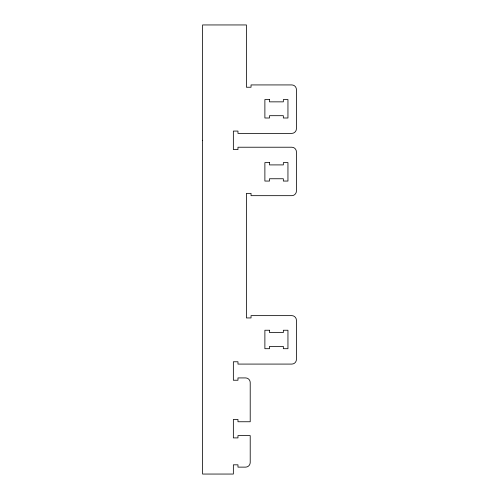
<?xml version="1.0" encoding="UTF-8"?>
<svg xmlns="http://www.w3.org/2000/svg" width="499" height="499" viewBox="0 0 499 499"><rect width="100%" height="100%" fill="white"/><g stroke="black" fill="none" stroke-linecap="round" stroke-linejoin="round"><path stroke-width="0.75" d="M202.588 140.3L202.588 474.05L233.351 474.05L233.351 464.825L237.967 464.825L237.967 467.126L245.602 467.126A4.616 4.616 0 0 0 250.211 462.517L250.211 435.602L237.967 435.602L237.967 437.904L233.351 437.904L233.351 419.453L237.967 419.453L237.967 421.755L250.211 421.755L250.211 382.54A4.616 4.616 0 0 0 245.651 377.924L237.967 377.924L237.967 380.232L233.351 380.232L233.351 361.775L237.967 361.775L237.967 364.083L291.796 364.083A4.616 4.616 0 0 0 296.412 359.467L296.412 320.246A4.616 4.616 0 0 0 291.796 315.636L251.041 315.636L251.041 317.944L246.425 317.944L246.425 193.363L251.041 193.363L251.041 195.67L291.796 195.67A4.616 4.616 0 0 0 296.412 191.055L296.412 151.833A4.616 4.616 0 0 0 291.796 147.224L237.967 147.224L237.967 149.532L233.351 149.532L233.351 131.075L237.967 131.075L237.967 133.383L291.796 133.383A4.616 4.616 0 0 0 296.412 128.767L296.412 89.546A4.616 4.616 0 0 0 291.796 84.93L251.041 84.93L251.041 87.238L246.425 87.238L246.425 24.95L202.588 24.95L202.588 140.3M269.497 99.544L264.882 99.544L264.882 118.001L269.497 118.001L269.497 115.693L283.338 115.693L283.338 118.001L287.948 118.001L287.948 99.544L283.338 99.544L283.338 101.852L269.497 101.852L269.497 99.544M269.497 162.605L264.882 162.605L264.882 181.056L269.497 181.056L269.497 178.754L283.338 178.754L283.338 181.056L287.948 181.056L287.948 162.605L283.338 162.605L283.338 164.907L269.497 164.907L269.497 162.605M269.497 330.244L264.882 330.244L264.882 348.701L269.497 348.701L269.497 346.393L283.338 346.393L283.338 348.701L287.948 348.701L287.948 330.244L283.338 330.244L283.338 332.552L269.497 332.552L269.497 330.244"/></g></svg>
